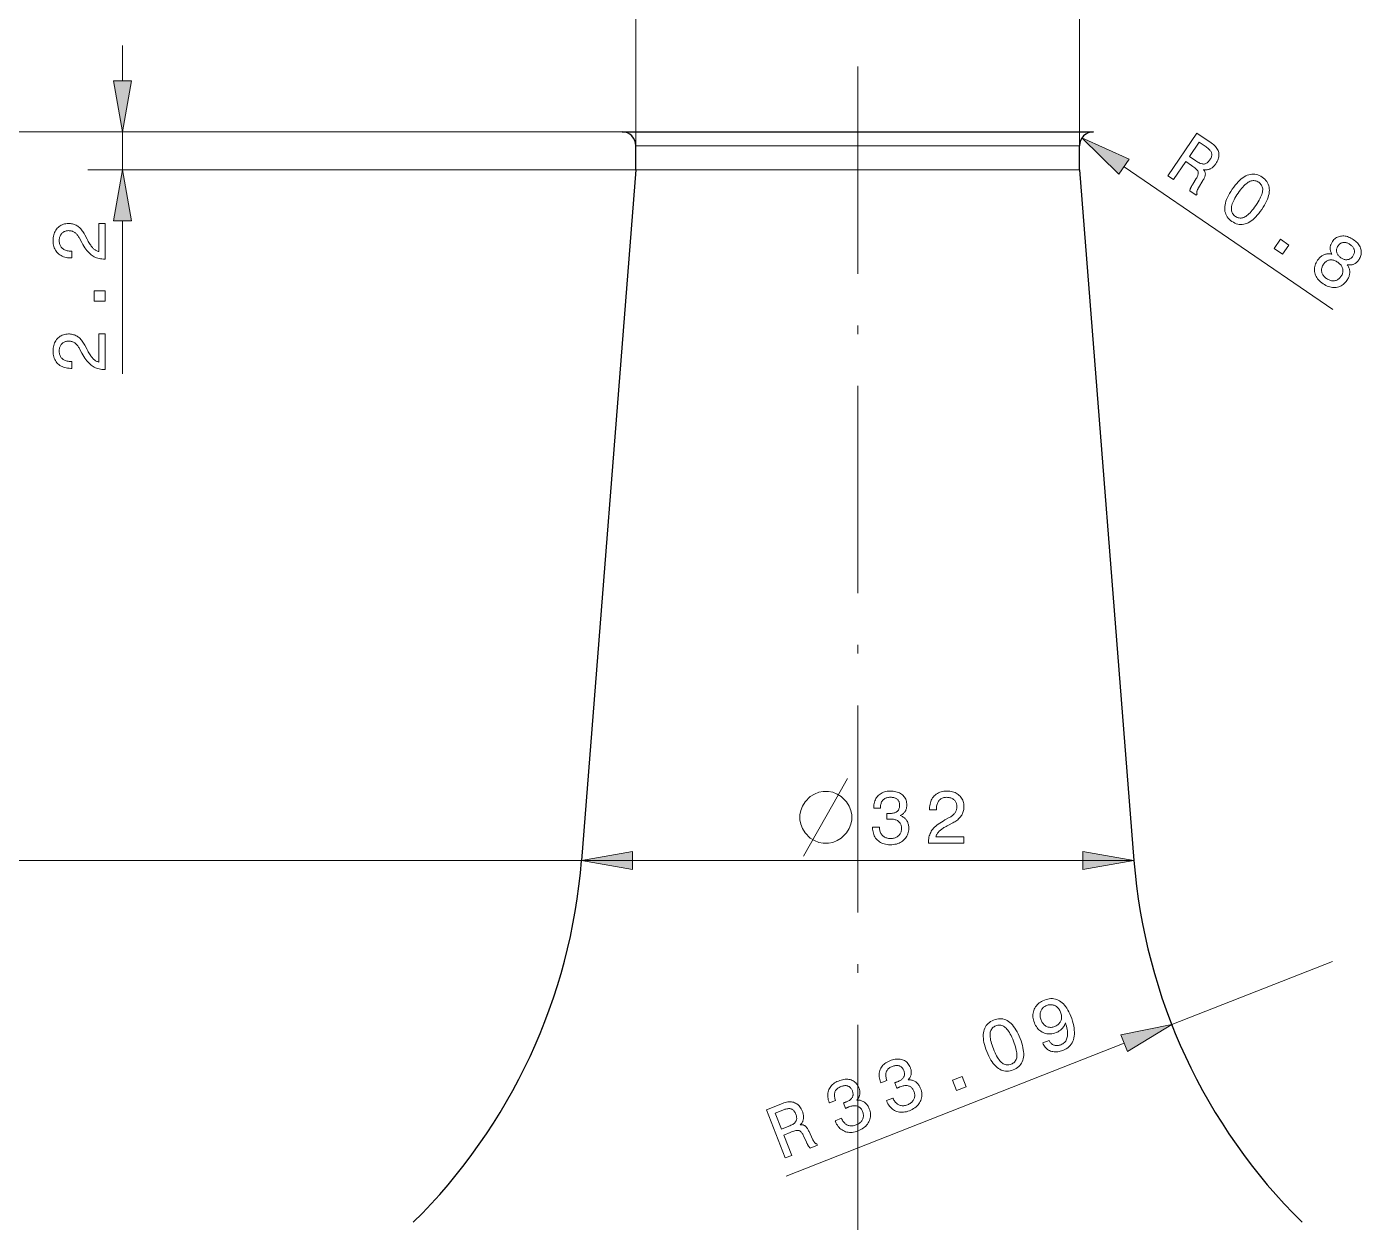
# Model space of a CAD drawing. Extents: x 0 to 297, y 0 to 530.
# Drawn here: x 60.5 to 137.8, y 310.4 to 379.7 of the extents above; entities that cross this region are included whole.
import ezdxf

# ---------------------------------------------------------------- set-up
doc = ezdxf.new("R2010")
doc.units = 0
doc.linetypes.add('DASHDOT', pattern=[18.5, 12, -3, 0.5, -3])

msp = doc.modelspace()

# ---------------------------------------------------------------- linework, layer by layer
at = {"color": 7, "lineweight": 13, "ltscale": 0.323801}
for p, q in [((95.807, 372.793), (95.807, 385.745)), ((121.507, 372.793), (121.507, 385.745))]:
    msp.add_line(p, q, dxfattribs=at)
at = {"color": 7, "lineweight": 13, "ltscale": 0.051139}
msp.add_line((66.063, 376.547), (66.063, 378.593), dxfattribs=at)
at = {"color": 7, "linetype": 'DASHDOT', "lineweight": 13}
msp.add_line((108.657, 377.38), (108.657, 106.176), dxfattribs=at)
at = {"color": 7, "lineweight": 13}
for p, q in [((95.007, 373.593), (29.221, 373.593)), ((95.007, 373.593), (43.18, 373.593)), ((95.007, 373.593), (64.063, 373.593)), ((119.934, 372.793), (95.807, 372.793)), ((95.807, 371.393), (64.063, 371.393)), ((119.934, 371.393), (95.807, 371.393)), ((92.657, 331.393), (43.18, 331.393)), ((122.698, 331.393), (92.657, 331.393)), ((95.611, 331.393), (121.702, 331.393)), ((124.097, 320.809), (104.512, 313.115))]:
    msp.add_line(p, q, dxfattribs=at)
at = {"color": 7, "lineweight": 13, "ltscale": 0.055}
msp.add_line((66.063, 371.393), (66.063, 373.593), dxfattribs=at)
at = {"color": 7, "lineweight": 30}
for p, q in [((95.007, 373.593), (122.307, 373.593)), ((95.807, 371.393), (92.657, 331.393)), ((121.507, 371.393), (124.657, 331.393))]:
    msp.add_line(p, q, dxfattribs=at)
at = {"color": 7, "lineweight": 30, "ltscale": 0.035001}
for p, q in [((95.807, 371.393), (95.807, 372.793)), ((121.507, 371.393), (121.507, 372.793))]:
    msp.add_line(p, q, dxfattribs=at)
at = {"color": 7, "lineweight": 13, "ltscale": 0.039327}
for p, q in [((121.507, 372.793), (119.934, 372.793)), ((121.507, 371.393), (119.934, 371.393))]:
    msp.add_line(p, q, dxfattribs=at)
at = {"color": 7, "lineweight": 13, "ltscale": 0.366083}
msp.add_line((124.085, 371.576), (136.172, 363.309), dxfattribs=at)
at = {"color": 7, "lineweight": 13, "ltscale": 0.221361}
msp.add_line((66.063, 359.584), (66.063, 368.438), dxfattribs=at)
at = {"color": 7, "lineweight": 13, "ltscale": 0.048967}
msp.add_line((124.657, 331.393), (122.698, 331.393), dxfattribs=at)
at = {"color": 7, "lineweight": 13, "ltscale": 0.25}
msp.add_line((136.154, 325.546), (126.847, 321.889), dxfattribs=at)
at = {"color": 7, "lineweight": 13}
for points in [[(65.542, 376.547), (66.063, 373.593), (66.584, 376.547)], [(126.617, 371.056), (128.308, 373.529), (129.134, 372.964), (129.204, 372.913), (129.269, 372.861), (129.327, 372.808), (129.379, 372.754), (129.426, 372.699), (129.466, 372.642), (129.5, 372.584), (129.529, 372.525), (129.551, 372.464), (129.568, 372.403), (129.579, 372.34), (129.583, 372.277), (129.582, 372.213), (129.574, 372.149), (129.56, 372.083), (129.541, 372.018), (129.515, 371.951), (129.483, 371.884), (129.445, 371.816), (129.401, 371.747), (129.372, 371.708), (129.343, 371.671), (129.313, 371.636), (129.283, 371.603), (129.251, 371.573), (129.219, 371.546), (129.186, 371.521), (129.152, 371.498), (129.118, 371.477), (129.082, 371.459), (129.046, 371.444), (129.009, 371.43), (128.972, 371.419), (128.934, 371.411), (128.895, 371.405), (128.855, 371.401), (128.815, 371.4), (128.774, 371.401), (128.732, 371.405), (128.69, 371.411), (128.711, 371.384), (128.729, 371.357), (128.745, 371.33), (128.758, 371.303), (128.77, 371.277), (128.779, 371.25), (128.786, 371.224), (128.791, 371.197), (128.794, 371.171), (128.794, 371.144), (128.792, 371.117), (128.787, 371.087), (128.78, 371.055), (128.769, 371.021), (128.756, 370.985), (128.74, 370.947), (128.722, 370.907), (128.7, 370.864), (128.676, 370.819), (128.649, 370.772), (128.4, 370.352), (128.385, 370.326), (128.371, 370.3), (128.358, 370.276), (128.346, 370.253), (128.336, 370.23), (128.327, 370.21), (128.319, 370.19), (128.312, 370.172), (128.307, 370.154), (128.303, 370.138), (128.3, 370.123), (128.298, 370.108), (128.297, 370.093), (128.296, 370.078), (128.297, 370.063), (128.299, 370.049), (128.302, 370.035), (128.306, 370.021), (128.31, 370.007), (128.316, 369.994), (128.27, 369.926), (127.896, 370.182), (127.896, 370.193), (127.898, 370.206), (127.901, 370.219), (127.904, 370.232), (127.908, 370.247), (127.912, 370.262), (127.917, 370.278), (127.923, 370.294), (127.93, 370.311), (127.938, 370.329), (127.946, 370.348), (127.955, 370.367), (127.965, 370.388), (127.976, 370.41), (127.988, 370.433), (128.001, 370.456), (128.014, 370.481), (128.029, 370.507), (128.044, 370.534), (128.061, 370.562), (128.262, 370.894), (128.291, 370.943), (128.316, 370.989), (128.337, 371.034), (128.354, 371.076), (128.367, 371.115), (128.377, 371.152), (128.383, 371.187), (128.385, 371.219), (128.384, 371.249), (128.379, 371.276), (128.369, 371.304), (128.352, 371.333), (128.33, 371.365), (128.301, 371.398), (128.267, 371.434), (128.226, 371.471), (128.179, 371.511), (128.125, 371.553), (128.066, 371.596), (128.001, 371.642), (127.661, 371.874), (126.947, 370.83)], [(124.379, 372.006), (121.647, 373.244), (123.791, 371.146)], [(128.835, 372.724), (128.431, 373), (127.868, 372.177), (128.249, 371.917), (128.306, 371.879), (128.361, 371.846), (128.414, 371.817), (128.464, 371.792), (128.512, 371.772), (128.558, 371.756), (128.602, 371.744), (128.644, 371.737), (128.683, 371.734), (128.72, 371.735), (128.756, 371.74), (128.791, 371.75), (128.826, 371.764), (128.86, 371.781), (128.894, 371.803), (128.927, 371.829), (128.959, 371.86), (128.991, 371.894), (129.022, 371.932), (129.053, 371.975), (129.081, 372.018), (129.105, 372.061), (129.125, 372.102), (129.141, 372.143), (129.153, 372.182), (129.162, 372.221), (129.166, 372.259), (129.166, 372.295), (129.162, 372.331), (129.155, 372.366), (129.143, 372.401), (129.127, 372.436), (129.106, 372.471), (129.08, 372.506), (129.051, 372.542), (129.017, 372.578), (128.978, 372.614), (128.935, 372.65), (128.887, 372.687)], [(66.584, 368.438), (66.063, 371.393), (65.542, 368.438)], [(130.349, 370.276), (130.435, 370.397), (130.522, 370.509), (130.608, 370.612), (130.695, 370.707), (130.782, 370.792), (130.87, 370.868), (130.957, 370.935), (131.046, 370.993), (131.134, 371.042), (131.222, 371.082), (131.311, 371.113), (131.399, 371.135), (131.486, 371.147), (131.573, 371.15), (131.66, 371.144), (131.746, 371.129), (131.832, 371.104), (131.917, 371.07), (132.001, 371.026), (132.085, 370.973), (132.166, 370.914), (132.237, 370.85), (132.301, 370.783), (132.355, 370.713), (132.401, 370.638), (132.438, 370.56), (132.467, 370.478), (132.488, 370.393), (132.499, 370.304), (132.502, 370.211), (132.497, 370.114), (132.483, 370.015), (132.46, 369.912), (132.429, 369.806), (132.39, 369.697), (132.341, 369.585), (132.285, 369.469), (132.219, 369.351), (132.146, 369.229), (132.063, 369.104), (131.977, 368.982), (131.89, 368.869), (131.803, 368.766), (131.717, 368.671), (131.63, 368.586), (131.543, 368.51), (131.455, 368.443), (131.368, 368.385), (131.281, 368.336), (131.193, 368.297), (131.106, 368.266), (131.018, 368.245), (130.932, 368.233), (130.845, 368.231), (130.759, 368.237), (130.673, 368.253), (130.587, 368.279), (130.502, 368.313), (130.417, 368.357), (130.332, 368.41), (130.253, 368.47), (130.181, 368.533), (130.119, 368.599), (130.064, 368.67), (130.019, 368.744), (129.981, 368.822), (129.952, 368.904), (129.932, 368.99), (129.92, 369.079), (129.916, 369.172), (129.921, 369.269), (129.935, 369.369), (129.957, 369.471), (129.987, 369.577), (130.026, 369.686), (130.074, 369.798), (130.13, 369.913), (130.194, 370.031), (130.267, 370.152)], [(130.69, 370.043), (130.623, 369.942), (130.563, 369.846), (130.508, 369.753), (130.46, 369.664), (130.418, 369.578), (130.383, 369.497), (130.354, 369.419), (130.33, 369.345), (130.314, 369.274), (130.303, 369.208), (130.299, 369.145), (130.3, 369.084), (130.308, 369.027), (130.322, 368.972), (130.342, 368.92), (130.368, 368.871), (130.4, 368.825), (130.438, 368.781), (130.482, 368.74), (130.532, 368.703), (130.586, 368.669), (130.64, 368.643), (130.694, 368.623), (130.749, 368.609), (130.804, 368.603), (130.859, 368.603), (130.915, 368.61), (130.971, 368.623), (131.027, 368.643), (131.083, 368.67), (131.141, 368.704), (131.2, 368.745), (131.26, 368.794), (131.321, 368.85), (131.384, 368.913), (131.449, 368.983), (131.515, 369.061), (131.582, 369.146), (131.65, 369.238), (131.72, 369.338), (131.788, 369.44), (131.85, 369.538), (131.905, 369.631), (131.953, 369.721), (131.996, 369.807), (132.032, 369.889), (132.062, 369.966), (132.085, 370.04), (132.102, 370.11), (132.113, 370.176), (132.118, 370.238), (132.116, 370.298), (132.108, 370.355), (132.094, 370.409), (132.075, 370.46), (132.048, 370.509), (132.016, 370.556), (131.978, 370.599), (131.934, 370.64), (131.883, 370.678), (131.83, 370.711), (131.776, 370.737), (131.721, 370.757), (131.667, 370.77), (131.611, 370.776), (131.556, 370.776), (131.5, 370.769), (131.443, 370.755), (131.386, 370.735), (131.329, 370.708), (131.271, 370.674), (131.211, 370.633), (131.151, 370.584), (131.089, 370.529), (131.025, 370.466), (130.961, 370.396), (130.895, 370.318), (130.828, 370.234), (130.76, 370.142)], [(65.063, 366.227), (65.05, 366.227), (64.963, 366.229), (64.878, 366.235), (64.796, 366.245), (64.718, 366.26), (64.642, 366.278), (64.569, 366.301), (64.499, 366.328), (64.432, 366.359), (64.368, 366.394), (64.307, 366.433), (64.247, 366.478), (64.188, 366.529), (64.128, 366.587), (64.069, 366.652), (64.01, 366.723), (63.951, 366.801), (63.892, 366.886), (63.833, 366.977), (63.774, 367.075), (63.716, 367.18), (63.576, 367.435), (63.551, 367.479), (63.525, 367.522), (63.499, 367.561), (63.472, 367.599), (63.444, 367.633), (63.416, 367.666), (63.387, 367.695), (63.358, 367.723), (63.328, 367.748), (63.297, 367.77), (63.266, 367.79), (63.233, 367.808), (63.199, 367.824), (63.165, 367.837), (63.129, 367.849), (63.092, 367.858), (63.054, 367.866), (63.015, 367.871), (62.975, 367.874), (62.933, 367.875), (62.887, 367.874), (62.842, 367.869), (62.799, 367.861), (62.758, 367.849), (62.718, 367.835), (62.681, 367.817), (62.645, 367.795), (62.611, 367.771), (62.579, 367.743), (62.549, 367.712), (62.521, 367.678), (62.496, 367.642), (62.474, 367.604), (62.455, 367.564), (62.439, 367.521), (62.426, 367.476), (62.415, 367.429), (62.408, 367.38), (62.404, 367.328), (62.402, 367.275), (62.404, 367.221), (62.41, 367.17), (62.419, 367.122), (62.432, 367.075), (62.449, 367.031), (62.469, 366.99), (62.493, 366.95), (62.521, 366.913), (62.552, 366.878), (62.588, 366.845), (62.626, 366.816), (62.667, 366.789), (62.712, 366.765), (62.758, 366.745), (62.808, 366.728), (62.86, 366.714), (62.916, 366.703), (62.974, 366.695), (63.034, 366.69), (63.098, 366.688), (63.134, 366.688), (63.134, 366.296), (63.073, 366.296), (62.98, 366.299), (62.891, 366.307), (62.806, 366.321), (62.725, 366.339), (62.648, 366.364), (62.574, 366.393), (62.505, 366.429), (62.44, 366.469), (62.378, 366.515), (62.321, 366.566), (62.268, 366.622), (62.221, 366.682), (62.18, 366.745), (62.144, 366.813), (62.113, 366.884), (62.088, 366.959), (62.069, 367.038), (62.055, 367.121), (62.047, 367.207), (62.044, 367.298), (62.046, 367.385), (62.054, 367.468), (62.066, 367.548), (62.083, 367.625), (62.105, 367.698), (62.133, 367.768), (62.165, 367.834), (62.202, 367.897), (62.244, 367.957), (62.29, 368.013), (62.341, 368.065), (62.395, 368.112), (62.452, 368.153), (62.512, 368.188), (62.576, 368.218), (62.642, 368.243), (62.711, 368.262), (62.784, 368.276), (62.859, 368.284), (62.938, 368.286), (62.999, 368.285), (63.059, 368.28), (63.117, 368.272), (63.173, 368.261), (63.228, 368.246), (63.282, 368.229), (63.334, 368.208), (63.384, 368.184), (63.433, 368.157), (63.481, 368.126), (63.527, 368.092), (63.571, 368.055), (63.615, 368.015), (63.657, 367.971), (63.698, 367.924), (63.738, 367.873), (63.776, 367.819), (63.813, 367.762), (63.849, 367.701), (63.884, 367.637), (64.013, 367.384), (64.05, 367.314), (64.086, 367.248), (64.122, 367.186), (64.157, 367.128), (64.192, 367.074), (64.225, 367.025), (64.258, 366.979), (64.29, 366.938), (64.322, 366.9), (64.352, 366.867), (64.383, 366.836), (64.414, 366.808), (64.447, 366.782), (64.479, 366.758), (64.513, 366.736), (64.547, 366.716), (64.582, 366.699), (64.618, 366.683), (64.655, 366.67), (64.692, 366.659), (64.692, 368.286), (65.063, 368.286)], [(132.775, 366.844), (133.138, 367.375), (133.631, 367.038), (133.268, 366.507)], [(136.13, 366.506), (136.109, 366.543), (136.09, 366.58), (136.073, 366.618), (136.059, 366.655), (136.048, 366.692), (136.038, 366.729), (136.031, 366.766), (136.026, 366.803), (136.024, 366.84), (136.024, 366.877), (136.027, 366.914), (136.032, 366.951), (136.039, 366.988), (136.049, 367.026), (136.061, 367.063), (136.076, 367.1), (136.093, 367.137), (136.112, 367.175), (136.134, 367.212), (136.159, 367.25), (136.199, 367.304), (136.242, 367.353), (136.288, 367.397), (136.337, 367.436), (136.388, 367.471), (136.442, 367.5), (136.499, 367.523), (136.559, 367.542), (136.622, 367.556), (136.688, 367.565), (136.755, 367.569), (136.822, 367.567), (136.889, 367.56), (136.957, 367.548), (137.024, 367.53), (137.092, 367.507), (137.16, 367.479), (137.228, 367.446), (137.296, 367.407), (137.365, 367.362), (137.431, 367.314), (137.493, 367.265), (137.549, 367.213), (137.6, 367.16), (137.646, 367.105), (137.687, 367.049), (137.723, 366.99), (137.753, 366.93), (137.779, 366.868), (137.799, 366.805), (137.815, 366.741), (137.824, 366.677), (137.828, 366.615), (137.826, 366.553), (137.818, 366.492), (137.805, 366.432), (137.786, 366.373), (137.762, 366.314), (137.731, 366.256), (137.695, 366.199), (137.669, 366.162), (137.642, 366.128), (137.614, 366.096), (137.586, 366.066), (137.556, 366.038), (137.526, 366.013), (137.495, 365.99), (137.463, 365.969), (137.431, 365.951), (137.398, 365.935), (137.364, 365.922), (137.329, 365.91), (137.293, 365.901), (137.256, 365.894), (137.218, 365.89), (137.179, 365.887), (137.139, 365.887), (137.098, 365.89), (137.057, 365.894), (137.014, 365.901), (137.043, 365.858), (137.068, 365.814), (137.091, 365.771), (137.11, 365.726), (137.126, 365.682), (137.14, 365.637), (137.15, 365.592), (137.156, 365.547), (137.16, 365.502), (137.161, 365.456), (137.158, 365.41), (137.153, 365.365), (137.144, 365.319), (137.132, 365.273), (137.118, 365.227), (137.1, 365.181), (137.079, 365.135), (137.056, 365.089), (137.029, 365.043), (136.999, 364.997), (136.949, 364.929), (136.896, 364.867), (136.841, 364.81), (136.783, 364.76), (136.722, 364.716), (136.659, 364.678), (136.593, 364.646), (136.524, 364.62), (136.453, 364.6), (136.379, 364.586), (136.304, 364.578), (136.228, 364.577), (136.152, 364.582), (136.076, 364.594), (135.999, 364.612), (135.922, 364.637), (135.845, 364.668), (135.768, 364.705), (135.69, 364.749), (135.612, 364.799), (135.536, 364.854), (135.467, 364.91), (135.404, 364.969), (135.348, 365.03), (135.297, 365.092), (135.252, 365.157), (135.214, 365.224), (135.182, 365.293), (135.156, 365.364), (135.136, 365.436), (135.122, 365.51), (135.115, 365.584), (135.115, 365.657), (135.121, 365.73), (135.133, 365.803), (135.153, 365.875), (135.178, 365.947), (135.211, 366.019), (135.25, 366.091), (135.295, 366.163), (135.327, 366.207), (135.36, 366.249), (135.394, 366.288), (135.43, 366.324), (135.466, 366.357), (135.503, 366.387), (135.542, 366.414), (135.582, 366.439), (135.622, 366.461), (135.664, 366.48), (135.707, 366.496), (135.751, 366.509), (135.795, 366.519), (135.84, 366.526), (135.887, 366.53), (135.934, 366.531), (135.982, 366.529), (136.03, 366.524), (136.08, 366.517)], [(136.479, 366.99), (136.457, 366.954), (136.437, 366.919), (136.421, 366.882), (136.409, 366.846), (136.399, 366.81), (136.393, 366.773), (136.39, 366.736), (136.391, 366.699), (136.394, 366.662), (136.402, 366.624), (136.412, 366.587), (136.425, 366.551), (136.441, 366.516), (136.461, 366.482), (136.483, 366.45), (136.508, 366.418), (136.537, 366.388), (136.568, 366.358), (136.603, 366.33), (136.64, 366.303), (136.679, 366.277), (136.719, 366.255), (136.758, 366.237), (136.797, 366.221), (136.835, 366.209), (136.874, 366.2), (136.913, 366.194), (136.951, 366.191), (136.99, 366.192), (137.028, 366.196), (137.066, 366.203), (137.102, 366.213), (137.136, 366.226), (137.17, 366.242), (137.202, 366.261), (137.232, 366.283), (137.261, 366.308), (137.289, 366.336), (137.316, 366.367), (137.341, 366.401), (137.363, 366.436), (137.383, 366.472), (137.398, 366.508), (137.411, 366.543), (137.42, 366.579), (137.426, 366.615), (137.429, 366.651), (137.428, 366.687), (137.424, 366.723), (137.417, 366.759), (137.406, 366.794), (137.392, 366.829), (137.376, 366.863), (137.356, 366.896), (137.332, 366.928), (137.306, 366.96), (137.277, 366.99), (137.244, 367.02), (137.209, 367.049), (137.17, 367.077), (137.13, 367.103), (137.09, 367.125), (137.051, 367.145), (137.012, 367.161), (136.974, 367.174), (136.935, 367.184), (136.897, 367.19), (136.86, 367.194), (136.822, 367.194), (136.785, 367.191), (136.749, 367.184), (136.714, 367.175), (136.68, 367.163), (136.648, 367.147), (136.616, 367.129), (136.586, 367.107), (136.558, 367.083), (136.53, 367.055), (136.504, 367.024)], [(135.643, 365.935), (135.614, 365.89), (135.589, 365.845), (135.568, 365.799), (135.551, 365.754), (135.538, 365.709), (135.53, 365.664), (135.525, 365.619), (135.524, 365.574), (135.527, 365.529), (135.535, 365.484), (135.546, 365.44), (135.561, 365.397), (135.58, 365.355), (135.602, 365.314), (135.629, 365.275), (135.659, 365.237), (135.692, 365.201), (135.73, 365.165), (135.771, 365.131), (135.816, 365.099), (135.864, 365.068), (135.911, 365.042), (135.958, 365.019), (136.004, 365.001), (136.051, 364.987), (136.097, 364.976), (136.143, 364.97), (136.189, 364.967), (136.234, 364.969), (136.28, 364.975), (136.324, 364.984), (136.367, 364.997), (136.409, 365.014), (136.449, 365.035), (136.488, 365.06), (136.525, 365.088), (136.561, 365.12), (136.596, 365.156), (136.629, 365.195), (136.661, 365.239), (136.688, 365.281), (136.711, 365.323), (136.73, 365.366), (136.745, 365.408), (136.756, 365.451), (136.763, 365.493), (136.766, 365.536), (136.766, 365.579), (136.761, 365.622), (136.753, 365.665), (136.741, 365.707), (136.725, 365.749), (136.705, 365.789), (136.682, 365.829), (136.654, 365.867), (136.624, 365.905), (136.589, 365.941), (136.551, 365.976), (136.509, 366.01), (136.463, 366.043), (136.416, 366.074), (136.369, 366.1), (136.322, 366.123), (136.276, 366.142), (136.23, 366.157), (136.185, 366.169), (136.14, 366.176), (136.095, 366.18), (136.051, 366.179), (136.006, 366.175), (135.963, 366.168), (135.922, 366.156), (135.881, 366.141), (135.843, 366.123), (135.806, 366.1), (135.77, 366.075), (135.736, 366.045), (135.703, 366.012), (135.672, 365.975)], [(65.063, 363.783), (64.42, 363.783), (64.42, 364.38), (65.063, 364.38)], [(65.063, 359.83), (65.05, 359.83), (64.963, 359.832), (64.878, 359.839), (64.796, 359.849), (64.718, 359.863), (64.642, 359.882), (64.569, 359.905), (64.499, 359.932), (64.432, 359.963), (64.368, 359.998), (64.307, 360.037), (64.247, 360.082), (64.188, 360.133), (64.128, 360.191), (64.069, 360.256), (64.01, 360.327), (63.951, 360.405), (63.892, 360.489), (63.833, 360.581), (63.774, 360.679), (63.716, 360.783), (63.576, 361.038), (63.551, 361.083), (63.525, 361.125), (63.499, 361.165), (63.472, 361.202), (63.444, 361.237), (63.416, 361.269), (63.387, 361.299), (63.358, 361.326), (63.328, 361.351), (63.297, 361.374), (63.266, 361.394), (63.233, 361.412), (63.199, 361.427), (63.165, 361.441), (63.129, 361.453), (63.092, 361.462), (63.054, 361.47), (63.015, 361.475), (62.975, 361.478), (62.933, 361.479), (62.887, 361.477), (62.842, 361.472), (62.799, 361.464), (62.758, 361.453), (62.718, 361.438), (62.681, 361.42), (62.645, 361.399), (62.611, 361.374), (62.579, 361.347), (62.549, 361.316), (62.521, 361.282), (62.496, 361.246), (62.474, 361.208), (62.455, 361.167), (62.439, 361.125), (62.426, 361.08), (62.415, 361.033), (62.408, 360.983), (62.404, 360.932), (62.402, 360.878), (62.404, 360.825), (62.41, 360.774), (62.419, 360.725), (62.432, 360.679), (62.449, 360.635), (62.469, 360.593), (62.493, 360.554), (62.521, 360.517), (62.552, 360.482), (62.588, 360.449), (62.626, 360.419), (62.667, 360.393), (62.712, 360.369), (62.758, 360.349), (62.808, 360.331), (62.86, 360.317), (62.916, 360.306), (62.974, 360.298), (63.034, 360.294), (63.098, 360.292), (63.134, 360.292), (63.134, 359.9), (63.073, 359.9), (62.98, 359.903), (62.891, 359.911), (62.806, 359.924), (62.725, 359.943), (62.648, 359.967), (62.574, 359.997), (62.505, 360.032), (62.44, 360.073), (62.378, 360.119), (62.321, 360.17), (62.268, 360.226), (62.221, 360.285), (62.18, 360.349), (62.144, 360.416), (62.113, 360.488), (62.088, 360.563), (62.069, 360.642), (62.055, 360.724), (62.047, 360.811), (62.044, 360.901), (62.046, 360.988), (62.054, 361.072), (62.066, 361.152), (62.083, 361.228), (62.105, 361.302), (62.133, 361.372), (62.165, 361.438), (62.202, 361.501), (62.244, 361.561), (62.29, 361.617), (62.341, 361.669), (62.395, 361.715), (62.452, 361.756), (62.512, 361.792), (62.576, 361.822), (62.642, 361.846), (62.711, 361.866), (62.784, 361.879), (62.859, 361.887), (62.938, 361.89), (62.999, 361.889), (63.059, 361.884), (63.117, 361.876), (63.173, 361.864), (63.228, 361.85), (63.282, 361.832), (63.334, 361.812), (63.384, 361.788), (63.433, 361.76), (63.481, 361.73), (63.527, 361.696), (63.571, 361.659), (63.615, 361.619), (63.657, 361.575), (63.698, 361.527), (63.738, 361.477), (63.776, 361.423), (63.813, 361.366), (63.849, 361.305), (63.884, 361.241), (64.013, 360.988), (64.05, 360.918), (64.086, 360.852), (64.122, 360.79), (64.157, 360.732), (64.192, 360.678), (64.225, 360.628), (64.258, 360.583), (64.29, 360.541), (64.322, 360.504), (64.352, 360.47), (64.383, 360.44), (64.414, 360.412), (64.447, 360.386), (64.479, 360.362), (64.513, 360.34), (64.547, 360.32), (64.582, 360.303), (64.618, 360.287), (64.655, 360.274), (64.692, 360.263), (64.692, 361.89), (65.063, 361.89)], [(106.957, 335.393), (106.657, 335.393), (106.407, 335.343), (106.157, 335.243), (105.907, 335.093), (105.607, 334.793), (105.457, 334.543), (105.357, 334.293), (105.307, 334.043), (105.307, 333.743), (105.357, 333.493), (105.457, 333.243), (105.607, 332.993), (105.907, 332.693), (106.157, 332.543), (106.407, 332.443), (106.657, 332.393), (106.957, 332.393), (107.207, 332.443), (107.457, 332.543), (107.707, 332.693), (108.007, 332.993), (108.157, 333.243), (108.257, 333.493), (108.307, 333.743), (108.307, 334.043), (108.257, 334.293), (108.157, 334.543), (108.007, 334.793), (107.707, 335.093), (107.457, 335.243), (107.207, 335.343)], [(109.517, 333.333), (109.916, 333.333), (109.919, 333.271), (109.925, 333.212), (109.934, 333.156), (109.947, 333.103), (109.963, 333.052), (109.982, 333.005), (110.004, 332.96), (110.029, 332.918), (110.058, 332.879), (110.09, 332.843), (110.125, 332.81), (110.162, 332.78), (110.202, 332.754), (110.245, 332.731), (110.291, 332.712), (110.339, 332.697), (110.39, 332.684), (110.444, 332.676), (110.5, 332.671), (110.559, 332.669), (110.617, 332.67), (110.672, 332.675), (110.725, 332.683), (110.775, 332.694), (110.823, 332.708), (110.868, 332.726), (110.911, 332.746), (110.951, 332.77), (110.989, 332.797), (111.024, 332.827), (111.056, 332.86), (111.085, 332.895), (111.11, 332.932), (111.132, 332.972), (111.151, 333.015), (111.166, 333.059), (111.178, 333.106), (111.187, 333.155), (111.192, 333.207), (111.193, 333.261), (111.192, 333.31), (111.187, 333.357), (111.178, 333.402), (111.167, 333.444), (111.152, 333.484), (111.133, 333.522), (111.111, 333.558), (111.086, 333.592), (111.058, 333.623), (111.026, 333.652), (110.991, 333.679), (110.953, 333.703), (110.913, 333.724), (110.87, 333.742), (110.824, 333.757), (110.776, 333.77), (110.725, 333.78), (110.671, 333.787), (110.614, 333.791), (110.555, 333.792), (110.546, 333.792), (110.538, 333.792), (110.529, 333.792), (110.52, 333.792), (110.511, 333.792), (110.503, 333.792), (110.494, 333.791), (110.484, 333.791), (110.475, 333.791), (110.466, 333.79), (110.457, 333.79), (110.446, 333.789), (110.436, 333.789), (110.424, 333.788), (110.412, 333.788), (110.4, 333.787), (110.387, 333.786), (110.373, 333.786), (110.359, 333.785), (110.344, 333.784), (110.344, 334.123), (110.353, 334.123), (110.362, 334.123), (110.371, 334.122), (110.38, 334.122), (110.389, 334.122), (110.398, 334.121), (110.407, 334.121), (110.415, 334.121), (110.424, 334.12), (110.432, 334.12), (110.441, 334.12), (110.449, 334.12), (110.457, 334.12), (110.465, 334.12), (110.473, 334.119), (110.481, 334.119), (110.488, 334.119), (110.496, 334.119), (110.503, 334.119), (110.51, 334.119), (110.567, 334.12), (110.621, 334.124), (110.671, 334.13), (110.719, 334.138), (110.764, 334.148), (110.805, 334.161), (110.844, 334.176), (110.879, 334.193), (110.912, 334.212), (110.942, 334.234), (110.968, 334.258), (110.992, 334.285), (111.013, 334.314), (111.031, 334.345), (111.047, 334.379), (111.059, 334.416), (111.069, 334.454), (111.076, 334.496), (111.08, 334.539), (111.082, 334.585), (111.08, 334.63), (111.076, 334.672), (111.069, 334.712), (111.06, 334.75), (111.048, 334.786), (111.033, 334.82), (111.015, 334.852), (110.995, 334.882), (110.972, 334.91), (110.946, 334.935), (110.917, 334.958), (110.887, 334.979), (110.853, 334.997), (110.818, 335.013), (110.78, 335.027), (110.74, 335.038), (110.697, 335.046), (110.652, 335.052), (110.604, 335.056), (110.555, 335.057), (110.499, 335.056), (110.445, 335.051), (110.395, 335.043), (110.347, 335.031), (110.302, 335.017), (110.26, 334.999), (110.221, 334.978), (110.184, 334.953), (110.15, 334.926), (110.119, 334.895), (110.091, 334.861), (110.066, 334.824), (110.043, 334.784), (110.024, 334.741), (110.008, 334.695), (109.994, 334.646), (109.984, 334.593), (109.977, 334.538), (109.972, 334.48), (109.971, 334.419), (109.587, 334.419), (109.587, 334.448), (109.59, 334.534), (109.597, 334.617), (109.61, 334.696), (109.628, 334.772), (109.651, 334.844), (109.679, 334.912), (109.712, 334.977), (109.751, 335.038), (109.794, 335.096), (109.843, 335.15), (109.896, 335.2), (109.953, 335.244), (110.013, 335.283), (110.077, 335.317), (110.144, 335.346), (110.215, 335.37), (110.289, 335.388), (110.367, 335.401), (110.448, 335.409), (110.534, 335.412), (110.623, 335.409), (110.709, 335.403), (110.791, 335.392), (110.868, 335.378), (110.942, 335.358), (111.011, 335.335), (111.076, 335.307), (111.137, 335.275), (111.193, 335.239), (111.246, 335.199), (111.294, 335.154), (111.337, 335.107), (111.375, 335.056), (111.408, 335.001), (111.436, 334.944), (111.459, 334.882), (111.476, 334.818), (111.489, 334.75), (111.497, 334.679), (111.499, 334.604), (111.498, 334.561), (111.495, 334.52), (111.49, 334.48), (111.484, 334.441), (111.475, 334.403), (111.465, 334.366), (111.452, 334.331), (111.438, 334.297), (111.421, 334.264), (111.403, 334.233), (111.383, 334.203), (111.361, 334.174), (111.337, 334.147), (111.312, 334.122), (111.284, 334.098), (111.255, 334.075), (111.224, 334.054), (111.191, 334.034), (111.156, 334.016), (111.12, 333.999), (111.167, 333.98), (111.212, 333.96), (111.255, 333.937), (111.295, 333.912), (111.333, 333.886), (111.368, 333.857), (111.402, 333.827), (111.433, 333.794), (111.461, 333.759), (111.488, 333.723), (111.511, 333.684), (111.533, 333.644), (111.552, 333.603), (111.568, 333.559), (111.582, 333.514), (111.593, 333.467), (111.602, 333.418), (111.608, 333.367), (111.612, 333.315), (111.613, 333.261), (111.61, 333.176), (111.601, 333.095), (111.586, 333.017), (111.566, 332.943), (111.539, 332.872), (111.507, 332.804), (111.468, 332.74), (111.424, 332.679), (111.374, 332.622), (111.318, 332.568), (111.257, 332.518), (111.192, 332.473), (111.123, 332.434), (111.051, 332.4), (110.974, 332.372), (110.894, 332.348), (110.81, 332.33), (110.721, 332.317), (110.629, 332.309), (110.534, 332.306), (110.443, 332.309), (110.356, 332.317), (110.272, 332.331), (110.193, 332.35), (110.117, 332.374), (110.045, 332.404), (109.976, 332.439), (109.912, 332.48), (109.851, 332.526), (109.794, 332.578), (109.741, 332.634), (109.694, 332.694), (109.653, 332.758), (109.617, 332.825), (109.586, 332.895), (109.562, 332.97), (109.542, 333.048), (109.528, 333.129), (109.52, 333.215), (109.517, 333.303)], [(112.751, 332.393), (112.751, 332.405), (112.753, 332.493), (112.76, 332.577), (112.77, 332.659), (112.784, 332.738), (112.803, 332.813), (112.826, 332.886), (112.853, 332.956), (112.884, 333.023), (112.919, 333.087), (112.958, 333.148), (113.003, 333.208), (113.054, 333.268), (113.112, 333.327), (113.177, 333.386), (113.248, 333.445), (113.326, 333.504), (113.41, 333.563), (113.502, 333.622), (113.6, 333.681), (113.704, 333.74), (113.959, 333.879), (114.004, 333.904), (114.046, 333.93), (114.086, 333.956), (114.123, 333.983), (114.158, 334.011), (114.19, 334.039), (114.22, 334.068), (114.247, 334.097), (114.272, 334.128), (114.295, 334.158), (114.315, 334.19), (114.333, 334.222), (114.348, 334.256), (114.362, 334.291), (114.374, 334.327), (114.383, 334.364), (114.391, 334.401), (114.396, 334.441), (114.399, 334.481), (114.4, 334.522), (114.398, 334.569), (114.394, 334.614), (114.385, 334.657), (114.374, 334.698), (114.359, 334.737), (114.341, 334.775), (114.32, 334.81), (114.295, 334.844), (114.268, 334.876), (114.237, 334.907), (114.203, 334.934), (114.167, 334.959), (114.129, 334.981), (114.088, 335), (114.046, 335.017), (114.001, 335.03), (113.954, 335.04), (113.904, 335.047), (113.853, 335.052), (113.799, 335.053), (113.746, 335.051), (113.695, 335.046), (113.646, 335.036), (113.6, 335.023), (113.556, 335.007), (113.514, 334.986), (113.475, 334.962), (113.438, 334.934), (113.403, 334.903), (113.37, 334.868), (113.34, 334.829), (113.314, 334.788), (113.29, 334.744), (113.27, 334.697), (113.252, 334.647), (113.238, 334.595), (113.227, 334.54), (113.219, 334.482), (113.215, 334.421), (113.213, 334.357), (113.213, 334.322), (112.821, 334.322), (112.821, 334.383), (112.824, 334.476), (112.832, 334.565), (112.845, 334.65), (112.864, 334.731), (112.888, 334.808), (112.918, 334.881), (112.953, 334.95), (112.994, 335.016), (113.04, 335.077), (113.091, 335.134), (113.147, 335.187), (113.206, 335.234), (113.27, 335.276), (113.337, 335.312), (113.409, 335.342), (113.484, 335.367), (113.563, 335.387), (113.645, 335.4), (113.732, 335.409), (113.822, 335.412), (113.909, 335.409), (113.993, 335.402), (114.073, 335.389), (114.149, 335.372), (114.223, 335.35), (114.293, 335.323), (114.359, 335.291), (114.422, 335.254), (114.482, 335.212), (114.538, 335.165), (114.59, 335.114), (114.636, 335.06), (114.677, 335.003), (114.713, 334.943), (114.743, 334.88), (114.767, 334.814), (114.787, 334.744), (114.8, 334.672), (114.808, 334.596), (114.811, 334.518), (114.81, 334.456), (114.805, 334.397), (114.797, 334.339), (114.786, 334.282), (114.771, 334.227), (114.753, 334.173), (114.733, 334.122), (114.709, 334.071), (114.681, 334.022), (114.651, 333.975), (114.617, 333.929), (114.58, 333.884), (114.54, 333.841), (114.496, 333.798), (114.449, 333.757), (114.398, 333.718), (114.344, 333.679), (114.287, 333.642), (114.226, 333.606), (114.162, 333.571), (113.909, 333.442), (113.839, 333.405), (113.773, 333.369), (113.711, 333.333), (113.653, 333.298), (113.599, 333.264), (113.549, 333.23), (113.504, 333.197), (113.462, 333.165), (113.425, 333.134), (113.391, 333.103), (113.361, 333.072), (113.333, 333.041), (113.307, 333.009), (113.283, 332.976), (113.261, 332.942), (113.241, 332.908), (113.224, 332.873), (113.208, 332.837), (113.195, 332.801), (113.184, 332.764), (114.811, 332.764), (114.811, 332.393)], [(95.611, 331.914), (92.657, 331.393), (95.611, 330.872)], [(121.702, 330.872), (124.657, 331.393), (121.702, 331.914)], [(119.377, 320.827), (119.746, 320.971), (119.765, 320.932), (119.786, 320.895), (119.809, 320.86), (119.834, 320.829), (119.86, 320.8), (119.888, 320.775), (119.917, 320.752), (119.949, 320.732), (119.982, 320.714), (120.017, 320.7), (120.053, 320.688), (120.09, 320.68), (120.129, 320.674), (120.168, 320.672), (120.208, 320.673), (120.249, 320.677), (120.291, 320.684), (120.334, 320.694), (120.378, 320.707), (120.423, 320.723), (120.482, 320.749), (120.536, 320.779), (120.585, 320.813), (120.629, 320.851), (120.669, 320.892), (120.704, 320.938), (120.733, 320.987), (120.758, 321.04), (120.779, 321.097), (120.794, 321.158), (120.804, 321.223), (120.81, 321.292), (120.811, 321.365), (120.807, 321.443), (120.799, 321.524), (120.786, 321.61), (120.768, 321.7), (120.745, 321.794), (120.717, 321.892), (120.685, 321.995), (120.672, 321.956), (120.659, 321.917), (120.643, 321.88), (120.626, 321.844), (120.607, 321.809), (120.587, 321.775), (120.565, 321.743), (120.541, 321.711), (120.516, 321.68), (120.489, 321.651), (120.461, 321.622), (120.431, 321.595), (120.4, 321.57), (120.368, 321.545), (120.334, 321.522), (120.299, 321.5), (120.262, 321.479), (120.224, 321.46), (120.184, 321.441), (120.143, 321.424), (120.065, 321.396), (119.987, 321.375), (119.91, 321.359), (119.834, 321.35), (119.759, 321.347), (119.685, 321.35), (119.613, 321.36), (119.541, 321.375), (119.47, 321.397), (119.4, 321.426), (119.332, 321.46), (119.268, 321.499), (119.208, 321.543), (119.152, 321.593), (119.099, 321.647), (119.05, 321.707), (119.004, 321.772), (118.962, 321.842), (118.924, 321.918), (118.889, 321.999), (118.86, 322.082), (118.837, 322.164), (118.82, 322.244), (118.81, 322.324), (118.806, 322.403), (118.809, 322.48), (118.818, 322.557), (118.834, 322.632), (118.856, 322.706), (118.885, 322.779), (118.92, 322.85), (118.959, 322.917), (119.005, 322.979), (119.055, 323.038), (119.111, 323.093), (119.172, 323.144), (119.238, 323.191), (119.31, 323.234), (119.387, 323.274), (119.469, 323.309), (119.565, 323.343), (119.66, 323.368), (119.753, 323.385), (119.844, 323.394), (119.933, 323.393), (120.021, 323.385), (120.106, 323.367), (120.189, 323.341), (120.271, 323.307), (120.351, 323.263), (120.428, 323.212), (120.502, 323.152), (120.574, 323.085), (120.643, 323.009), (120.708, 322.926), (120.771, 322.834), (120.832, 322.734), (120.889, 322.626), (120.944, 322.51), (120.995, 322.386), (121.051, 322.238), (121.097, 322.094), (121.136, 321.955), (121.167, 321.82), (121.189, 321.691), (121.203, 321.566), (121.208, 321.446), (121.206, 321.33), (121.195, 321.22), (121.176, 321.114), (121.149, 321.014), (121.113, 320.92), (121.07, 320.832), (121.019, 320.751), (120.96, 320.676), (120.894, 320.608), (120.819, 320.545), (120.736, 320.489), (120.646, 320.44), (120.547, 320.396), (120.469, 320.368), (120.392, 320.345), (120.317, 320.327), (120.243, 320.315), (120.171, 320.309), (120.1, 320.308), (120.031, 320.312), (119.963, 320.322), (119.897, 320.337), (119.833, 320.358), (119.771, 320.384), (119.713, 320.414), (119.658, 320.449), (119.607, 320.489), (119.56, 320.534), (119.516, 320.583), (119.476, 320.637), (119.439, 320.695), (119.406, 320.759)], [(119.276, 322.155), (119.299, 322.103), (119.323, 322.053), (119.35, 322.008), (119.379, 321.965), (119.41, 321.926), (119.443, 321.891), (119.478, 321.858), (119.515, 321.829), (119.555, 321.804), (119.596, 321.781), (119.64, 321.763), (119.683, 321.748), (119.728, 321.738), (119.773, 321.731), (119.819, 321.729), (119.865, 321.73), (119.912, 321.735), (119.96, 321.745), (120.008, 321.758), (120.057, 321.776), (120.111, 321.798), (120.16, 321.823), (120.206, 321.851), (120.248, 321.88), (120.287, 321.912), (120.322, 321.946), (120.353, 321.982), (120.381, 322.021), (120.405, 322.062), (120.425, 322.105), (120.442, 322.15), (120.454, 322.196), (120.463, 322.243), (120.467, 322.291), (120.468, 322.34), (120.464, 322.391), (120.456, 322.443), (120.445, 322.495), (120.429, 322.549), (120.409, 322.605), (120.386, 322.659), (120.36, 322.71), (120.333, 322.757), (120.303, 322.801), (120.271, 322.841), (120.237, 322.878), (120.2, 322.911), (120.162, 322.941), (120.121, 322.967), (120.078, 322.99), (120.033, 323.009), (119.987, 323.023), (119.941, 323.034), (119.894, 323.04), (119.846, 323.042), (119.797, 323.04), (119.748, 323.034), (119.697, 323.024), (119.646, 323.01), (119.594, 322.991), (119.545, 322.97), (119.5, 322.946), (119.458, 322.92), (119.419, 322.891), (119.383, 322.859), (119.351, 322.825), (119.322, 322.788), (119.297, 322.749), (119.274, 322.707), (119.255, 322.662), (119.24, 322.616), (119.228, 322.568), (119.22, 322.52), (119.217, 322.47), (119.217, 322.42), (119.221, 322.369), (119.229, 322.317), (119.241, 322.264), (119.257, 322.21)], [(116.133, 320.327), (116.081, 320.466), (116.037, 320.6), (116, 320.73), (115.971, 320.855), (115.95, 320.975), (115.936, 321.09), (115.929, 321.2), (115.931, 321.306), (115.94, 321.406), (115.956, 321.502), (115.98, 321.593), (116.012, 321.678), (116.051, 321.757), (116.097, 321.831), (116.151, 321.899), (116.212, 321.961), (116.281, 322.018), (116.357, 322.069), (116.44, 322.115), (116.531, 322.155), (116.626, 322.188), (116.718, 322.211), (116.809, 322.226), (116.899, 322.231), (116.986, 322.228), (117.072, 322.215), (117.155, 322.193), (117.238, 322.161), (117.318, 322.121), (117.396, 322.071), (117.473, 322.013), (117.548, 321.945), (117.62, 321.869), (117.69, 321.783), (117.758, 321.689), (117.824, 321.586), (117.887, 321.475), (117.949, 321.354), (118.008, 321.224), (118.066, 321.086), (118.118, 320.946), (118.162, 320.811), (118.199, 320.681), (118.228, 320.556), (118.25, 320.436), (118.264, 320.322), (118.271, 320.212), (118.27, 320.107), (118.261, 320.007), (118.244, 319.913), (118.221, 319.823), (118.189, 319.739), (118.15, 319.661), (118.104, 319.588), (118.05, 319.52), (117.988, 319.458), (117.919, 319.401), (117.842, 319.35), (117.758, 319.305), (117.667, 319.264), (117.573, 319.232), (117.481, 319.208), (117.39, 319.194), (117.301, 319.189), (117.214, 319.193), (117.129, 319.206), (117.045, 319.228), (116.962, 319.259), (116.882, 319.299), (116.802, 319.348), (116.725, 319.407), (116.65, 319.474), (116.578, 319.55), (116.507, 319.634), (116.439, 319.728), (116.373, 319.83), (116.31, 319.941), (116.249, 320.061), (116.19, 320.189)], [(116.517, 320.478), (116.563, 320.366), (116.609, 320.262), (116.655, 320.164), (116.702, 320.075), (116.749, 319.992), (116.796, 319.917), (116.844, 319.849), (116.893, 319.788), (116.941, 319.735), (116.991, 319.688), (117.04, 319.649), (117.091, 319.617), (117.143, 319.591), (117.196, 319.571), (117.25, 319.559), (117.306, 319.553), (117.362, 319.553), (117.419, 319.56), (117.478, 319.574), (117.537, 319.594), (117.595, 319.62), (117.647, 319.65), (117.694, 319.683), (117.736, 319.721), (117.772, 319.763), (117.803, 319.809), (117.829, 319.859), (117.849, 319.912), (117.864, 319.97), (117.874, 320.032), (117.878, 320.099), (117.877, 320.17), (117.871, 320.247), (117.859, 320.33), (117.842, 320.417), (117.82, 320.51), (117.793, 320.608), (117.76, 320.712), (117.722, 320.82), (117.679, 320.934), (117.633, 321.047), (117.587, 321.153), (117.54, 321.251), (117.493, 321.342), (117.446, 321.425), (117.399, 321.501), (117.351, 321.569), (117.303, 321.63), (117.255, 321.684), (117.207, 321.729), (117.158, 321.768), (117.107, 321.8), (117.056, 321.826), (117.003, 321.845), (116.949, 321.858), (116.894, 321.863), (116.838, 321.863), (116.781, 321.856), (116.722, 321.842), (116.662, 321.821), (116.605, 321.796), (116.553, 321.766), (116.506, 321.732), (116.464, 321.694), (116.428, 321.652), (116.397, 321.606), (116.371, 321.555), (116.351, 321.501), (116.336, 321.443), (116.326, 321.38), (116.321, 321.313), (116.322, 321.24), (116.328, 321.163), (116.339, 321.08), (116.356, 320.993), (116.378, 320.9), (116.405, 320.802), (116.437, 320.699), (116.475, 320.591)], [(124.287, 320.324), (126.847, 321.889), (123.906, 321.294)], [(110.325, 317.483), (110.696, 317.629), (110.722, 317.573), (110.749, 317.52), (110.778, 317.471), (110.809, 317.426), (110.842, 317.385), (110.877, 317.348), (110.914, 317.314), (110.953, 317.284), (110.994, 317.258), (111.037, 317.236), (111.082, 317.218), (111.128, 317.205), (111.175, 317.195), (111.223, 317.19), (111.272, 317.189), (111.323, 317.192), (111.375, 317.199), (111.428, 317.21), (111.482, 317.226), (111.538, 317.246), (111.591, 317.269), (111.641, 317.293), (111.687, 317.32), (111.729, 317.349), (111.769, 317.379), (111.804, 317.412), (111.837, 317.447), (111.865, 317.484), (111.891, 317.522), (111.912, 317.563), (111.93, 317.606), (111.944, 317.649), (111.954, 317.693), (111.96, 317.738), (111.962, 317.784), (111.96, 317.832), (111.954, 317.88), (111.944, 317.929), (111.93, 317.979), (111.912, 318.029), (111.892, 318.075), (111.87, 318.116), (111.846, 318.155), (111.82, 318.19), (111.791, 318.222), (111.76, 318.251), (111.727, 318.276), (111.691, 318.298), (111.653, 318.317), (111.613, 318.332), (111.57, 318.344), (111.527, 318.353), (111.481, 318.358), (111.435, 318.359), (111.387, 318.356), (111.337, 318.35), (111.286, 318.341), (111.233, 318.328), (111.179, 318.311), (111.123, 318.29), (111.115, 318.287), (111.107, 318.284), (111.099, 318.281), (111.091, 318.277), (111.083, 318.274), (111.075, 318.271), (111.066, 318.267), (111.058, 318.263), (111.05, 318.26), (111.041, 318.256), (111.032, 318.252), (111.023, 318.248), (111.013, 318.244), (111.003, 318.239), (110.992, 318.234), (110.981, 318.229), (110.969, 318.223), (110.956, 318.218), (110.943, 318.212), (110.93, 318.205), (110.806, 318.521), (110.814, 318.524), (110.823, 318.527), (110.832, 318.53), (110.84, 318.533), (110.848, 318.536), (110.857, 318.539), (110.865, 318.542), (110.873, 318.545), (110.881, 318.548), (110.889, 318.551), (110.897, 318.554), (110.905, 318.557), (110.912, 318.559), (110.92, 318.562), (110.927, 318.565), (110.934, 318.568), (110.942, 318.57), (110.948, 318.573), (110.955, 318.576), (110.962, 318.578), (111.014, 318.6), (111.063, 318.623), (111.108, 318.647), (111.15, 318.672), (111.187, 318.698), (111.221, 318.725), (111.252, 318.753), (111.279, 318.782), (111.302, 318.812), (111.321, 318.843), (111.337, 318.875), (111.35, 318.909), (111.359, 318.943), (111.364, 318.979), (111.366, 319.017), (111.365, 319.055), (111.36, 319.095), (111.351, 319.135), (111.339, 319.178), (111.323, 319.221), (111.306, 319.262), (111.287, 319.3), (111.266, 319.335), (111.243, 319.367), (111.218, 319.396), (111.192, 319.422), (111.164, 319.445), (111.134, 319.465), (111.102, 319.483), (111.069, 319.497), (111.034, 319.508), (110.998, 319.516), (110.96, 319.521), (110.921, 319.523), (110.881, 319.522), (110.84, 319.517), (110.797, 319.51), (110.753, 319.499), (110.707, 319.485), (110.66, 319.468), (110.609, 319.446), (110.561, 319.422), (110.517, 319.396), (110.477, 319.368), (110.44, 319.338), (110.408, 319.306), (110.379, 319.272), (110.354, 319.236), (110.332, 319.198), (110.314, 319.157), (110.301, 319.115), (110.291, 319.072), (110.284, 319.026), (110.282, 318.979), (110.284, 318.93), (110.289, 318.88), (110.299, 318.827), (110.312, 318.773), (110.329, 318.717), (110.35, 318.66), (109.993, 318.519), (109.982, 318.547), (109.953, 318.628), (109.93, 318.708), (109.913, 318.786), (109.902, 318.863), (109.897, 318.939), (109.898, 319.013), (109.906, 319.085), (109.919, 319.156), (109.939, 319.226), (109.964, 319.294), (109.995, 319.359), (110.032, 319.422), (110.073, 319.48), (110.12, 319.535), (110.172, 319.586), (110.23, 319.634), (110.292, 319.678), (110.36, 319.719), (110.433, 319.756), (110.511, 319.79), (110.596, 319.821), (110.678, 319.846), (110.757, 319.866), (110.835, 319.88), (110.91, 319.889), (110.983, 319.893), (111.054, 319.891), (111.122, 319.883), (111.188, 319.87), (111.252, 319.852), (111.313, 319.828), (111.371, 319.8), (111.425, 319.766), (111.475, 319.728), (111.522, 319.684), (111.566, 319.635), (111.606, 319.582), (111.642, 319.523), (111.675, 319.46), (111.705, 319.391), (111.72, 319.351), (111.732, 319.311), (111.743, 319.272), (111.751, 319.233), (111.756, 319.195), (111.76, 319.157), (111.761, 319.12), (111.76, 319.083), (111.757, 319.047), (111.751, 319.011), (111.744, 318.975), (111.734, 318.941), (111.722, 318.907), (111.707, 318.874), (111.69, 318.841), (111.671, 318.809), (111.65, 318.778), (111.627, 318.748), (111.601, 318.718), (111.573, 318.689), (111.624, 318.689), (111.673, 318.686), (111.721, 318.681), (111.768, 318.673), (111.813, 318.662), (111.857, 318.648), (111.899, 318.632), (111.939, 318.613), (111.979, 318.591), (112.017, 318.567), (112.053, 318.54), (112.087, 318.51), (112.12, 318.478), (112.151, 318.444), (112.181, 318.406), (112.208, 318.367), (112.234, 318.325), (112.259, 318.28), (112.281, 318.233), (112.302, 318.183), (112.33, 318.103), (112.352, 318.024), (112.367, 317.946), (112.375, 317.869), (112.376, 317.793), (112.37, 317.719), (112.358, 317.645), (112.339, 317.572), (112.313, 317.5), (112.281, 317.429), (112.242, 317.361), (112.198, 317.296), (112.149, 317.234), (112.094, 317.176), (112.033, 317.121), (111.967, 317.07), (111.895, 317.022), (111.818, 316.978), (111.735, 316.937), (111.647, 316.899), (111.561, 316.869), (111.477, 316.844), (111.394, 316.827), (111.313, 316.815), (111.234, 316.81), (111.156, 316.812), (111.079, 316.82), (111.004, 316.834), (110.931, 316.855), (110.858, 316.882), (110.789, 316.915), (110.723, 316.953), (110.662, 316.997), (110.604, 317.047), (110.55, 317.101), (110.499, 317.162), (110.453, 317.227), (110.41, 317.298), (110.371, 317.374), (110.336, 317.456)], [(107.349, 316.314), (107.72, 316.46), (107.745, 316.403), (107.772, 316.35), (107.801, 316.302), (107.833, 316.257), (107.866, 316.215), (107.901, 316.178), (107.938, 316.145), (107.977, 316.115), (108.018, 316.089), (108.061, 316.067), (108.105, 316.049), (108.151, 316.035), (108.198, 316.026), (108.246, 316.02), (108.296, 316.019), (108.346, 316.022), (108.398, 316.029), (108.451, 316.041), (108.505, 316.057), (108.561, 316.077), (108.614, 316.099), (108.664, 316.124), (108.71, 316.15), (108.753, 316.179), (108.792, 316.21), (108.828, 316.243), (108.86, 316.277), (108.889, 316.314), (108.914, 316.353), (108.936, 316.394), (108.954, 316.436), (108.968, 316.479), (108.978, 316.524), (108.984, 316.569), (108.986, 316.615), (108.984, 316.662), (108.977, 316.71), (108.967, 316.759), (108.953, 316.809), (108.935, 316.86), (108.915, 316.905), (108.894, 316.947), (108.869, 316.985), (108.843, 317.021), (108.814, 317.052), (108.783, 317.081), (108.75, 317.106), (108.714, 317.128), (108.676, 317.147), (108.636, 317.163), (108.594, 317.175), (108.55, 317.183), (108.505, 317.188), (108.458, 317.189), (108.41, 317.187), (108.36, 317.181), (108.309, 317.171), (108.256, 317.158), (108.202, 317.141), (108.146, 317.121), (108.138, 317.118), (108.13, 317.115), (108.122, 317.111), (108.114, 317.108), (108.106, 317.105), (108.098, 317.101), (108.09, 317.098), (108.081, 317.094), (108.073, 317.09), (108.064, 317.087), (108.056, 317.083), (108.046, 317.079), (108.037, 317.074), (108.026, 317.069), (108.015, 317.064), (108.004, 317.059), (107.992, 317.054), (107.98, 317.048), (107.967, 317.042), (107.953, 317.036), (107.829, 317.352), (107.838, 317.355), (107.846, 317.358), (107.855, 317.361), (107.863, 317.364), (107.872, 317.367), (107.88, 317.37), (107.888, 317.373), (107.896, 317.376), (107.904, 317.378), (107.912, 317.381), (107.92, 317.384), (107.928, 317.387), (107.936, 317.39), (107.943, 317.393), (107.95, 317.395), (107.958, 317.398), (107.965, 317.401), (107.972, 317.404), (107.979, 317.406), (107.985, 317.409), (108.038, 317.431), (108.086, 317.454), (108.131, 317.477), (108.173, 317.502), (108.211, 317.528), (108.245, 317.555), (108.275, 317.583), (108.302, 317.612), (108.325, 317.642), (108.345, 317.673), (108.361, 317.706), (108.373, 317.739), (108.382, 317.774), (108.387, 317.81), (108.389, 317.847), (108.388, 317.885), (108.383, 317.925), (108.374, 317.966), (108.362, 318.008), (108.347, 318.051), (108.329, 318.092), (108.31, 318.13), (108.289, 318.165), (108.266, 318.197), (108.242, 318.226), (108.215, 318.253), (108.187, 318.276), (108.157, 318.296), (108.126, 318.313), (108.092, 318.327), (108.057, 318.339), (108.021, 318.347), (107.984, 318.352), (107.945, 318.354), (107.904, 318.352), (107.863, 318.348), (107.82, 318.34), (107.776, 318.329), (107.73, 318.315), (107.684, 318.298), (107.632, 318.276), (107.584, 318.252), (107.54, 318.226), (107.5, 318.198), (107.464, 318.168), (107.431, 318.136), (107.402, 318.102), (107.377, 318.066), (107.355, 318.028), (107.338, 317.988), (107.324, 317.946), (107.314, 317.902), (107.308, 317.857), (107.306, 317.81), (107.307, 317.761), (107.313, 317.71), (107.322, 317.658), (107.335, 317.604), (107.353, 317.548), (107.374, 317.49), (107.016, 317.35), (107.006, 317.377), (106.977, 317.459), (106.953, 317.538), (106.936, 317.617), (106.925, 317.694), (106.921, 317.769), (106.922, 317.843), (106.929, 317.916), (106.942, 317.987), (106.962, 318.056), (106.987, 318.124), (107.019, 318.19), (107.055, 318.252), (107.097, 318.311), (107.143, 318.366), (107.196, 318.417), (107.253, 318.465), (107.315, 318.509), (107.383, 318.55), (107.456, 318.587), (107.534, 318.62), (107.619, 318.651), (107.701, 318.676), (107.781, 318.696), (107.858, 318.711), (107.934, 318.72), (108.007, 318.723), (108.077, 318.721), (108.146, 318.714), (108.212, 318.701), (108.276, 318.683), (108.336, 318.659), (108.394, 318.63), (108.448, 318.597), (108.498, 318.558), (108.545, 318.515), (108.589, 318.466), (108.629, 318.412), (108.666, 318.354), (108.699, 318.29), (108.728, 318.222), (108.743, 318.182), (108.756, 318.142), (108.766, 318.103), (108.774, 318.064), (108.78, 318.026), (108.783, 317.988), (108.784, 317.95), (108.783, 317.914), (108.78, 317.877), (108.775, 317.841), (108.767, 317.806), (108.757, 317.771), (108.745, 317.737), (108.73, 317.704), (108.714, 317.672), (108.695, 317.64), (108.674, 317.609), (108.65, 317.579), (108.624, 317.549), (108.596, 317.52), (108.647, 317.52), (108.697, 317.517), (108.745, 317.511), (108.791, 317.503), (108.836, 317.492), (108.88, 317.479), (108.922, 317.462), (108.963, 317.443), (109.002, 317.422), (109.04, 317.397), (109.076, 317.37), (109.111, 317.341), (109.143, 317.309), (109.174, 317.274), (109.204, 317.237), (109.232, 317.197), (109.258, 317.155), (109.282, 317.11), (109.304, 317.063), (109.325, 317.013), (109.354, 316.934), (109.375, 316.855), (109.39, 316.777), (109.398, 316.7), (109.399, 316.624), (109.394, 316.549), (109.381, 316.475), (109.362, 316.402), (109.337, 316.331), (109.304, 316.26), (109.266, 316.191), (109.222, 316.126), (109.172, 316.065), (109.117, 316.007), (109.056, 315.952), (108.99, 315.901), (108.918, 315.853), (108.841, 315.808), (108.758, 315.767), (108.67, 315.73), (108.584, 315.699), (108.5, 315.675), (108.418, 315.657), (108.337, 315.646), (108.257, 315.641), (108.179, 315.642), (108.102, 315.65), (108.027, 315.664), (107.954, 315.685), (107.882, 315.712), (107.812, 315.746), (107.747, 315.784), (107.685, 315.828), (107.627, 315.877), (107.573, 315.932), (107.523, 315.992), (107.476, 316.058), (107.433, 316.128), (107.395, 316.205), (107.36, 316.286)], [(114.382, 318.067), (114.147, 318.665), (114.702, 318.883), (114.937, 318.285)], [(104.46, 314.169), (103.365, 316.957), (104.297, 317.323), (104.378, 317.353), (104.457, 317.377), (104.533, 317.395), (104.608, 317.408), (104.68, 317.415), (104.749, 317.417), (104.817, 317.413), (104.882, 317.403), (104.944, 317.388), (105.004, 317.367), (105.062, 317.341), (105.117, 317.309), (105.169, 317.272), (105.218, 317.229), (105.264, 317.181), (105.308, 317.128), (105.348, 317.069), (105.386, 317.005), (105.421, 316.935), (105.453, 316.86), (105.47, 316.815), (105.484, 316.77), (105.496, 316.725), (105.506, 316.682), (105.513, 316.639), (105.517, 316.597), (105.52, 316.555), (105.52, 316.515), (105.517, 316.474), (105.512, 316.435), (105.505, 316.396), (105.495, 316.358), (105.483, 316.321), (105.469, 316.285), (105.452, 316.249), (105.433, 316.215), (105.411, 316.181), (105.387, 316.147), (105.361, 316.115), (105.332, 316.083), (105.366, 316.085), (105.398, 316.085), (105.429, 316.083), (105.459, 316.079), (105.487, 316.074), (105.515, 316.067), (105.541, 316.058), (105.565, 316.047), (105.589, 316.034), (105.611, 316.02), (105.632, 316.002), (105.654, 315.982), (105.676, 315.958), (105.698, 315.93), (105.721, 315.899), (105.744, 315.864), (105.767, 315.826), (105.79, 315.784), (105.814, 315.739), (105.837, 315.691), (106.045, 315.249), (106.058, 315.221), (106.071, 315.195), (106.084, 315.171), (106.097, 315.148), (106.109, 315.127), (106.121, 315.108), (106.133, 315.09), (106.145, 315.074), (106.156, 315.06), (106.167, 315.048), (106.178, 315.037), (106.189, 315.026), (106.201, 315.017), (106.213, 315.009), (106.226, 315.001), (106.239, 314.995), (106.252, 314.989), (106.266, 314.984), (106.28, 314.981), (106.294, 314.978), (106.324, 314.901), (105.902, 314.735), (105.893, 314.743), (105.884, 314.751), (105.875, 314.76), (105.865, 314.771), (105.855, 314.782), (105.845, 314.794), (105.835, 314.807), (105.825, 314.822), (105.815, 314.837), (105.804, 314.853), (105.793, 314.87), (105.782, 314.889), (105.771, 314.909), (105.759, 314.93), (105.747, 314.953), (105.734, 314.977), (105.721, 315.002), (105.708, 315.029), (105.695, 315.056), (105.681, 315.086), (105.52, 315.439), (105.495, 315.49), (105.47, 315.537), (105.445, 315.579), (105.42, 315.617), (105.395, 315.65), (105.37, 315.679), (105.345, 315.703), (105.319, 315.723), (105.294, 315.739), (105.268, 315.75), (105.24, 315.757), (105.206, 315.76), (105.168, 315.759), (105.124, 315.754), (105.075, 315.746), (105.021, 315.733), (104.962, 315.716), (104.897, 315.696), (104.828, 315.671), (104.753, 315.643), (104.37, 315.493), (104.833, 314.315)], [(104.327, 316.941), (103.872, 316.762), (104.236, 315.834), (104.666, 316.003), (104.729, 316.029), (104.787, 316.056), (104.841, 316.083), (104.89, 316.111), (104.934, 316.139), (104.973, 316.168), (105.007, 316.198), (105.036, 316.228), (105.061, 316.259), (105.081, 316.29), (105.096, 316.323), (105.108, 316.358), (105.116, 316.394), (105.121, 316.432), (105.121, 316.472), (105.118, 316.514), (105.112, 316.558), (105.101, 316.604), (105.087, 316.651), (105.069, 316.7), (105.049, 316.748), (105.027, 316.792), (105.004, 316.832), (104.98, 316.868), (104.954, 316.9), (104.927, 316.929), (104.898, 316.953), (104.867, 316.974), (104.836, 316.991), (104.803, 317.004), (104.767, 317.014), (104.729, 317.02), (104.689, 317.023), (104.645, 317.022), (104.599, 317.017), (104.55, 317.009), (104.498, 316.997), (104.444, 316.982), (104.387, 316.963)]]:
    msp.add_lwpolyline(points, close=True, dxfattribs=at)
msp.add_lwpolyline([(105.507, 331.643), (107.207, 334.643), (108.057, 336.143)], dxfattribs=at)
at = {"color": 7, "lineweight": 30}
for centre, radius, start, end in [((95.007, 372.793), 0.8, 359.99999, 90), ((122.307, 372.793), 0.8, 90, 180.00001), ((59.665, 333.991), 33.094, 314.62608, 355.49723), ((157.649, 333.991), 33.094, 184.50277, 225.37393)]:
    msp.add_arc(centre, radius, start, end, dxfattribs=at)
at = {"color": 7, "lineweight": 13}
for points in [[(65.542, 376.547), (66.063, 373.593), (65.542, 376.547), (66.584, 376.547)], [(124.379, 372.006), (121.647, 373.244), (124.379, 372.006), (123.791, 371.146)], [(66.584, 368.438), (66.063, 371.393), (66.584, 368.438), (65.542, 368.438)], [(95.611, 331.914), (92.657, 331.393), (95.611, 331.914), (95.611, 330.872)], [(121.702, 330.872), (124.657, 331.393), (121.702, 330.872), (121.702, 331.914)], [(124.287, 320.324), (126.847, 321.889), (124.287, 320.324), (123.906, 321.294)]]:
    msp.add_solid(points, dxfattribs=at)

doc.saveas('drawing.dxf')
